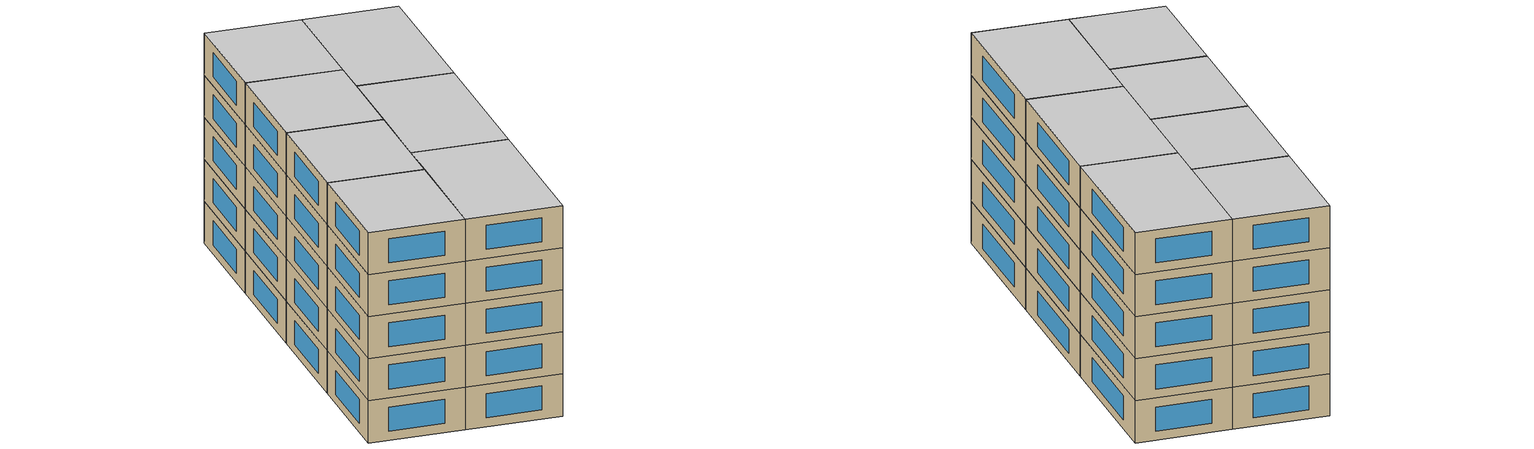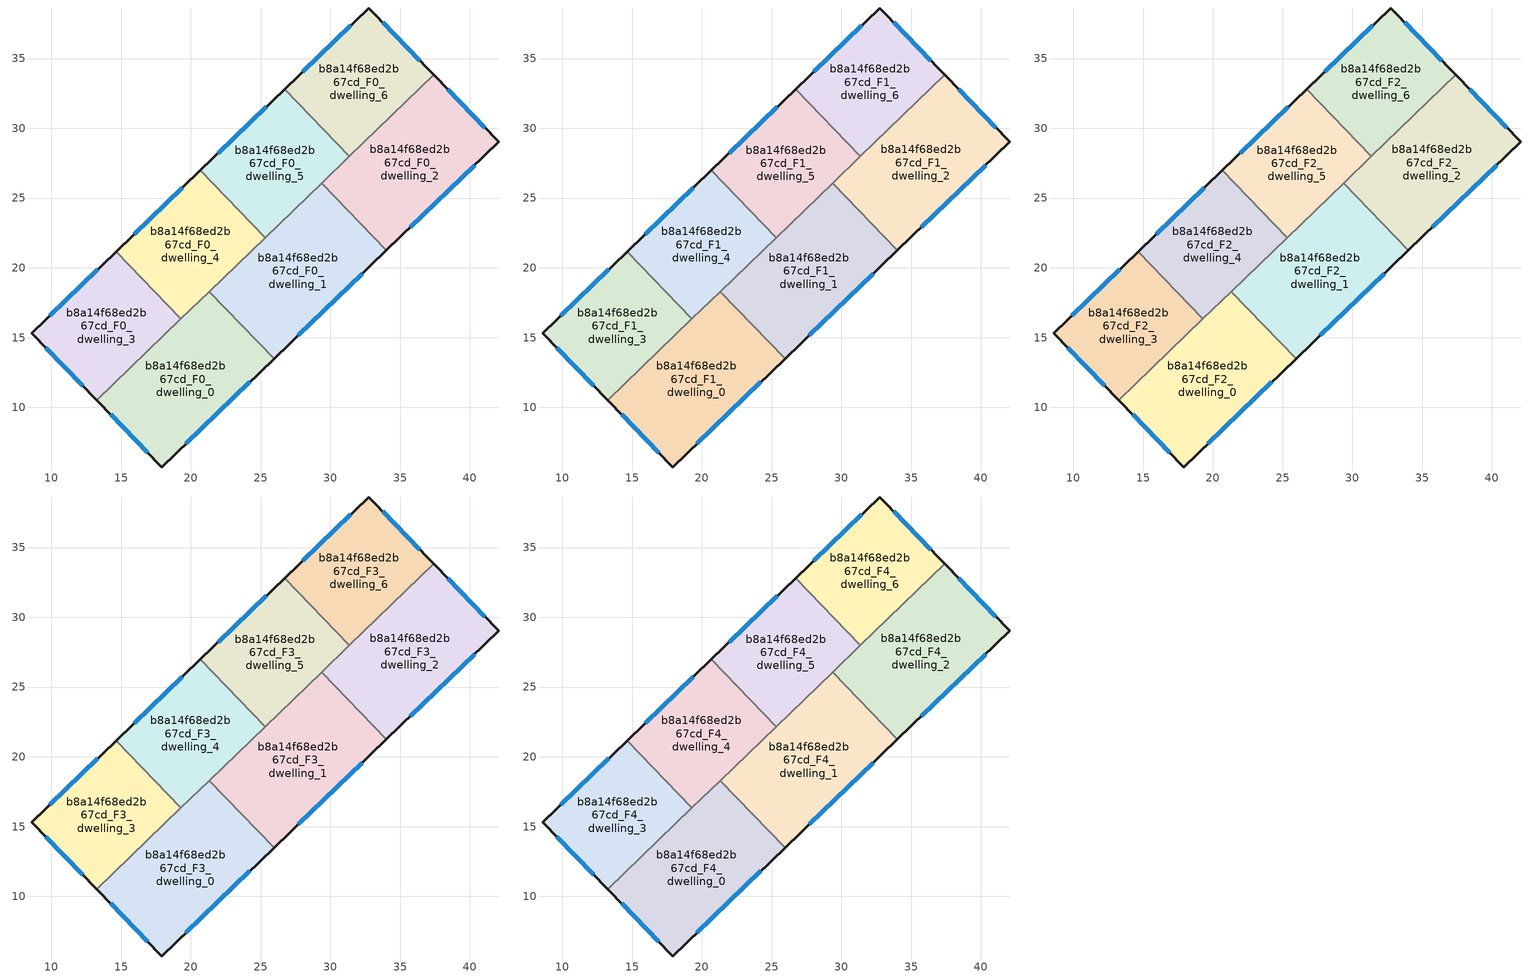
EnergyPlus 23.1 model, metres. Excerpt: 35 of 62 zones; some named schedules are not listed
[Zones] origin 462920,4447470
b8a14f68ed2b67cd_F0_dwelling_0
 floor ground (EU_floor_Construction): 21.31,18.3 25.96,13.49 17.91,5.73 13.25,10.52 z0
 wall outside (EU_wall_Construction): 13.25,10.52 17.91,5.73 25.96,13.49 z0:3
 wall to b8a14f68ed2b67cd_F0_dwelling_1 (EU_wall_Construction): 25.96,13.49 21.31,18.3 z0:3
 wall to b8a14f68ed2b67cd_F0_dwelling_3 (EU_wall_Construction): 19.28,16.34 13.25,10.52 z0:3
 wall to b8a14f68ed2b67cd_F0_dwelling_4 (EU_wall_Construction): 21.31,18.3 19.28,16.34 z0:3
 window (EU_Window_Construction): 19.64,7.39 24.23,11.83 / 14.25,9.5 16.91,6.76 z0.64:2.36
b8a14f68ed2b67cd_F0_dwelling_1
 floor ground (EU_floor_Construction): 29.36,26.07 34.01,21.26 25.96,13.49 21.31,18.3 z0
 wall outside (EU_wall_Construction): 25.96,13.49 34.01,21.26 z0:3
 wall to b8a14f68ed2b67cd_F0_dwelling_2 (EU_wall_Construction): 34.01,21.26 29.36,26.07 z0:3
 wall to b8a14f68ed2b67cd_F0_dwelling_5 (EU_wall_Construction): 29.36,26.07 25.32,22.17 z0:3
 wall to b8a14f68ed2b67cd_F0_dwelling_4 (EU_wall_Construction): 25.32,22.17 21.31,18.3 z0:3
 window (EU_Window_Construction): 27.68,15.15 32.29,19.59 z0.64:2.36
b8a14f68ed2b67cd_F0_dwelling_2
 floor ground (EU_floor_Construction): 37.4,33.83 42.07,29.03 34.01,21.26 29.36,26.07 z0
 wall outside (EU_wall_Construction): 34.01,21.26 42.07,29.03 37.4,33.83 z0:3
 wall to b8a14f68ed2b67cd_F0_dwelling_6 (EU_wall_Construction): 37.4,33.83 31.35,27.99 z0:3
 wall to b8a14f68ed2b67cd_F0_dwelling_5 (EU_wall_Construction): 31.35,27.99 29.36,26.07 z0:3
 window (EU_Window_Construction): 41.07,30.06 38.4,32.8 / 35.74,22.92 40.34,27.37 z0.64:2.36
b8a14f68ed2b67cd_F0_dwelling_3
 floor ground (EU_floor_Construction): 14.63,21.16 19.28,16.34 13.25,10.52 8.59,15.32 z0
 wall outside (EU_wall_Construction): 14.63,21.16 8.59,15.32 13.25,10.52 z0:3
 wall to b8a14f68ed2b67cd_F0_dwelling_4 (EU_wall_Construction): 19.28,16.34 14.63,21.16 z0:3
 window (EU_Window_Construction): 9.58,14.29 12.25,11.55 / 13.34,19.91 9.88,16.57 z0.64:2.36
b8a14f68ed2b67cd_F0_dwelling_4
 floor ground (EU_floor_Construction): 20.67,26.98 25.32,22.17 19.28,16.34 14.63,21.16 z0
 wall outside (EU_wall_Construction): 20.67,26.98 14.63,21.16 z0:3
 wall to b8a14f68ed2b67cd_F0_dwelling_5 (EU_wall_Construction): 25.32,22.17 20.67,26.98 z0:3
 window (EU_Window_Construction): 19.38,25.73 15.93,22.4 z0.64:2.36
b8a14f68ed2b67cd_F0_dwelling_5
 floor ground (EU_floor_Construction): 26.71,32.81 31.35,27.99 25.32,22.17 20.67,26.98 z0
 wall outside (EU_wall_Construction): 26.71,32.81 20.67,26.98 z0:3
 wall to b8a14f68ed2b67cd_F0_dwelling_6 (EU_wall_Construction): 31.35,27.99 26.71,32.81 z0:3
 window (EU_Window_Construction): 25.41,31.56 21.96,28.23 z0.64:2.36
b8a14f68ed2b67cd_F0_dwelling_6
 floor ground (EU_floor_Construction): 32.73,38.62 37.4,33.83 31.35,27.99 26.71,32.81 z0
 wall outside (EU_wall_Construction): 37.4,33.83 32.73,38.62 26.71,32.81 z0:3
 window (EU_Window_Construction): 36.4,34.85 33.73,37.59 / 31.44,37.38 28,34.05 z0.64:2.36
b8a14f68ed2b67cd_F1_dwelling_0
 floor to b8a14f68ed2b67cd_F0_dwelling_0 (EU_floor_Construction): 21.31,18.3 25.96,13.49 17.91,5.73 13.25,10.52 z3
 wall outside (EU_wall_Construction): 13.25,10.52 17.91,5.73 25.96,13.49 z3:6
 wall to b8a14f68ed2b67cd_F1_dwelling_1 (EU_wall_Construction): 25.96,13.49 21.31,18.3 z3:6
 wall to b8a14f68ed2b67cd_F1_dwelling_3 (EU_wall_Construction): 19.28,16.34 13.25,10.52 z3:6
 wall to b8a14f68ed2b67cd_F1_dwelling_4 (EU_wall_Construction): 21.31,18.3 19.28,16.34 z3:6
 window (EU_Window_Construction): 19.64,7.39 24.23,11.83 / 14.25,9.5 16.91,6.76 z3.64:5.36
b8a14f68ed2b67cd_F1_dwelling_1
 floor to b8a14f68ed2b67cd_F0_dwelling_1 (EU_floor_Construction): 29.36,26.07 34.01,21.26 25.96,13.49 21.31,18.3 z3
 wall outside (EU_wall_Construction): 25.96,13.49 34.01,21.26 z3:6
 wall to b8a14f68ed2b67cd_F1_dwelling_2 (EU_wall_Construction): 34.01,21.26 29.36,26.07 z3:6
 wall to b8a14f68ed2b67cd_F1_dwelling_5 (EU_wall_Construction): 29.36,26.07 25.32,22.17 z3:6
 wall to b8a14f68ed2b67cd_F1_dwelling_4 (EU_wall_Construction): 25.32,22.17 21.31,18.3 z3:6
 window (EU_Window_Construction): 27.68,15.15 32.29,19.59 z3.64:5.36
b8a14f68ed2b67cd_F1_dwelling_2
 floor to b8a14f68ed2b67cd_F0_dwelling_2 (EU_floor_Construction): 37.4,33.83 42.07,29.03 34.01,21.26 29.36,26.07 z3
 wall outside (EU_wall_Construction): 34.01,21.26 42.07,29.03 37.4,33.83 z3:6
 wall to b8a14f68ed2b67cd_F1_dwelling_6 (EU_wall_Construction): 37.4,33.83 31.35,27.99 z3:6
 wall to b8a14f68ed2b67cd_F1_dwelling_5 (EU_wall_Construction): 31.35,27.99 29.36,26.07 z3:6
 window (EU_Window_Construction): 41.07,30.06 38.4,32.8 / 35.74,22.92 40.34,27.37 z3.64:5.36
b8a14f68ed2b67cd_F1_dwelling_3
 floor to b8a14f68ed2b67cd_F0_dwelling_3 (EU_floor_Construction): 14.63,21.16 19.28,16.34 13.25,10.52 8.59,15.32 z3
 wall outside (EU_wall_Construction): 14.63,21.16 8.59,15.32 13.25,10.52 z3:6
 wall to b8a14f68ed2b67cd_F1_dwelling_4 (EU_wall_Construction): 19.28,16.34 14.63,21.16 z3:6
 window (EU_Window_Construction): 9.58,14.29 12.25,11.55 / 13.34,19.91 9.88,16.57 z3.64:5.36
b8a14f68ed2b67cd_F1_dwelling_4
 floor to b8a14f68ed2b67cd_F0_dwelling_4 (EU_floor_Construction): 20.67,26.98 25.32,22.17 19.28,16.34 14.63,21.16 z3
 wall outside (EU_wall_Construction): 20.67,26.98 14.63,21.16 z3:6
 wall to b8a14f68ed2b67cd_F1_dwelling_5 (EU_wall_Construction): 25.32,22.17 20.67,26.98 z3:6
 window (EU_Window_Construction): 19.38,25.73 15.93,22.4 z3.64:5.36
b8a14f68ed2b67cd_F1_dwelling_5
 floor to b8a14f68ed2b67cd_F0_dwelling_5 (EU_floor_Construction): 26.71,32.81 31.35,27.99 25.32,22.17 20.67,26.98 z3
 wall outside (EU_wall_Construction): 26.71,32.81 20.67,26.98 z3:6
 wall to b8a14f68ed2b67cd_F1_dwelling_6 (EU_wall_Construction): 31.35,27.99 26.71,32.81 z3:6
 window (EU_Window_Construction): 25.41,31.56 21.96,28.23 z3.64:5.36
b8a14f68ed2b67cd_F1_dwelling_6
 floor to b8a14f68ed2b67cd_F0_dwelling_6 (EU_floor_Construction): 32.73,38.62 37.4,33.83 31.35,27.99 26.71,32.81 z3
 wall outside (EU_wall_Construction): 37.4,33.83 32.73,38.62 26.71,32.81 z3:6
 window (EU_Window_Construction): 36.4,34.85 33.73,37.59 / 31.44,37.38 28,34.05 z3.64:5.36
b8a14f68ed2b67cd_F2_dwelling_0
 floor to b8a14f68ed2b67cd_F1_dwelling_0 (EU_floor_Construction): 21.31,18.3 25.96,13.49 17.91,5.73 13.25,10.52 z6
 wall outside (EU_wall_Construction): 13.25,10.52 17.91,5.73 25.96,13.49 z6:9
 wall to b8a14f68ed2b67cd_F2_dwelling_1 (EU_wall_Construction): 25.96,13.49 21.31,18.3 z6:9
 wall to b8a14f68ed2b67cd_F2_dwelling_3 (EU_wall_Construction): 19.28,16.34 13.25,10.52 z6:9
 wall to b8a14f68ed2b67cd_F2_dwelling_4 (EU_wall_Construction): 21.31,18.3 19.28,16.34 z6:9
 window (EU_Window_Construction): 19.64,7.39 24.23,11.83 / 14.25,9.5 16.91,6.76 z6.64:8.36
b8a14f68ed2b67cd_F2_dwelling_1
 floor to b8a14f68ed2b67cd_F1_dwelling_1 (EU_floor_Construction): 29.36,26.07 34.01,21.26 25.96,13.49 21.31,18.3 z6
 wall outside (EU_wall_Construction): 25.96,13.49 34.01,21.26 z6:9
 wall to b8a14f68ed2b67cd_F2_dwelling_2 (EU_wall_Construction): 34.01,21.26 29.36,26.07 z6:9
 wall to b8a14f68ed2b67cd_F2_dwelling_5 (EU_wall_Construction): 29.36,26.07 25.32,22.17 z6:9
 wall to b8a14f68ed2b67cd_F2_dwelling_4 (EU_wall_Construction): 25.32,22.17 21.31,18.3 z6:9
 window (EU_Window_Construction): 27.68,15.15 32.29,19.59 z6.64:8.36
b8a14f68ed2b67cd_F2_dwelling_2
 floor to b8a14f68ed2b67cd_F1_dwelling_2 (EU_floor_Construction): 37.4,33.83 42.07,29.03 34.01,21.26 29.36,26.07 z6
 wall outside (EU_wall_Construction): 34.01,21.26 42.07,29.03 37.4,33.83 z6:9
 wall to b8a14f68ed2b67cd_F2_dwelling_6 (EU_wall_Construction): 37.4,33.83 31.35,27.99 z6:9
 wall to b8a14f68ed2b67cd_F2_dwelling_5 (EU_wall_Construction): 31.35,27.99 29.36,26.07 z6:9
 window (EU_Window_Construction): 41.07,30.06 38.4,32.8 / 35.74,22.92 40.34,27.37 z6.64:8.36
b8a14f68ed2b67cd_F2_dwelling_3
 floor to b8a14f68ed2b67cd_F1_dwelling_3 (EU_floor_Construction): 14.63,21.16 19.28,16.34 13.25,10.52 8.59,15.32 z6
 wall outside (EU_wall_Construction): 14.63,21.16 8.59,15.32 13.25,10.52 z6:9
 wall to b8a14f68ed2b67cd_F2_dwelling_4 (EU_wall_Construction): 19.28,16.34 14.63,21.16 z6:9
 window (EU_Window_Construction): 9.58,14.29 12.25,11.55 / 13.34,19.91 9.88,16.57 z6.64:8.36
b8a14f68ed2b67cd_F2_dwelling_4
 floor to b8a14f68ed2b67cd_F1_dwelling_4 (EU_floor_Construction): 20.67,26.98 25.32,22.17 19.28,16.34 14.63,21.16 z6
 wall outside (EU_wall_Construction): 20.67,26.98 14.63,21.16 z6:9
 wall to b8a14f68ed2b67cd_F2_dwelling_5 (EU_wall_Construction): 25.32,22.17 20.67,26.98 z6:9
 window (EU_Window_Construction): 19.38,25.73 15.93,22.4 z6.64:8.36
b8a14f68ed2b67cd_F2_dwelling_5
 floor to b8a14f68ed2b67cd_F1_dwelling_5 (EU_floor_Construction): 26.71,32.81 31.35,27.99 25.32,22.17 20.67,26.98 z6
 wall outside (EU_wall_Construction): 26.71,32.81 20.67,26.98 z6:9
 wall to b8a14f68ed2b67cd_F2_dwelling_6 (EU_wall_Construction): 31.35,27.99 26.71,32.81 z6:9
 window (EU_Window_Construction): 25.41,31.56 21.96,28.23 z6.64:8.36
b8a14f68ed2b67cd_F2_dwelling_6
 floor to b8a14f68ed2b67cd_F1_dwelling_6 (EU_floor_Construction): 32.73,38.62 37.4,33.83 31.35,27.99 26.71,32.81 z6
 wall outside (EU_wall_Construction): 37.4,33.83 32.73,38.62 26.71,32.81 z6:9
 window (EU_Window_Construction): 36.4,34.85 33.73,37.59 / 31.44,37.38 28,34.05 z6.64:8.36
b8a14f68ed2b67cd_F3_dwelling_0
 floor to b8a14f68ed2b67cd_F2_dwelling_0 (EU_floor_Construction): 21.31,18.3 25.96,13.49 17.91,5.73 13.25,10.52 z9
 wall outside (EU_wall_Construction): 13.25,10.52 17.91,5.73 25.96,13.49 z9:12
 wall to b8a14f68ed2b67cd_F3_dwelling_1 (EU_wall_Construction): 25.96,13.49 21.31,18.3 z9:12
 wall to b8a14f68ed2b67cd_F3_dwelling_3 (EU_wall_Construction): 19.28,16.34 13.25,10.52 z9:12
 wall to b8a14f68ed2b67cd_F3_dwelling_4 (EU_wall_Construction): 21.31,18.3 19.28,16.34 z9:12
 window (EU_Window_Construction): 19.64,7.39 24.23,11.83 / 14.25,9.5 16.91,6.76 z9.64:11.36
b8a14f68ed2b67cd_F3_dwelling_1
 floor to b8a14f68ed2b67cd_F2_dwelling_1 (EU_floor_Construction): 29.36,26.07 34.01,21.26 25.96,13.49 21.31,18.3 z9
 wall outside (EU_wall_Construction): 25.96,13.49 34.01,21.26 z9:12
 wall to b8a14f68ed2b67cd_F3_dwelling_2 (EU_wall_Construction): 34.01,21.26 29.36,26.07 z9:12
 wall to b8a14f68ed2b67cd_F3_dwelling_5 (EU_wall_Construction): 29.36,26.07 25.32,22.17 z9:12
 wall to b8a14f68ed2b67cd_F3_dwelling_4 (EU_wall_Construction): 25.32,22.17 21.31,18.3 z9:12
 window (EU_Window_Construction): 27.68,15.15 32.29,19.59 z9.64:11.36
b8a14f68ed2b67cd_F3_dwelling_2
 floor to b8a14f68ed2b67cd_F2_dwelling_2 (EU_floor_Construction): 37.4,33.83 42.07,29.03 34.01,21.26 29.36,26.07 z9
 wall outside (EU_wall_Construction): 34.01,21.26 42.07,29.03 37.4,33.83 z9:12
 wall to b8a14f68ed2b67cd_F3_dwelling_6 (EU_wall_Construction): 37.4,33.83 31.35,27.99 z9:12
 wall to b8a14f68ed2b67cd_F3_dwelling_5 (EU_wall_Construction): 31.35,27.99 29.36,26.07 z9:12
 window (EU_Window_Construction): 41.07,30.06 38.4,32.8 / 35.74,22.92 40.34,27.37 z9.64:11.36
b8a14f68ed2b67cd_F3_dwelling_3
 floor to b8a14f68ed2b67cd_F2_dwelling_3 (EU_floor_Construction): 14.63,21.16 19.28,16.34 13.25,10.52 8.59,15.32 z9
 wall outside (EU_wall_Construction): 14.63,21.16 8.59,15.32 13.25,10.52 z9:12
 wall to b8a14f68ed2b67cd_F3_dwelling_4 (EU_wall_Construction): 19.28,16.34 14.63,21.16 z9:12
 window (EU_Window_Construction): 9.58,14.29 12.25,11.55 / 13.34,19.91 9.88,16.57 z9.64:11.36
b8a14f68ed2b67cd_F3_dwelling_4
 floor to b8a14f68ed2b67cd_F2_dwelling_4 (EU_floor_Construction): 20.67,26.98 25.32,22.17 19.28,16.34 14.63,21.16 z9
 wall outside (EU_wall_Construction): 20.67,26.98 14.63,21.16 z9:12
 wall to b8a14f68ed2b67cd_F3_dwelling_5 (EU_wall_Construction): 25.32,22.17 20.67,26.98 z9:12
 window (EU_Window_Construction): 19.38,25.73 15.93,22.4 z9.64:11.36
b8a14f68ed2b67cd_F3_dwelling_5
 floor to b8a14f68ed2b67cd_F2_dwelling_5 (EU_floor_Construction): 26.71,32.81 31.35,27.99 25.32,22.17 20.67,26.98 z9
 wall outside (EU_wall_Construction): 26.71,32.81 20.67,26.98 z9:12
 wall to b8a14f68ed2b67cd_F3_dwelling_6 (EU_wall_Construction): 31.35,27.99 26.71,32.81 z9:12
 window (EU_Window_Construction): 25.41,31.56 21.96,28.23 z9.64:11.36
b8a14f68ed2b67cd_F3_dwelling_6
 floor to b8a14f68ed2b67cd_F2_dwelling_6 (EU_floor_Construction): 32.73,38.62 37.4,33.83 31.35,27.99 26.71,32.81 z9
 wall outside (EU_wall_Construction): 37.4,33.83 32.73,38.62 26.71,32.81 z9:12
 window (EU_Window_Construction): 36.4,34.85 33.73,37.59 / 31.44,37.38 28,34.05 z9.64:11.36
b8a14f68ed2b67cd_F4_dwelling_0
 floor to b8a14f68ed2b67cd_F3_dwelling_0 (EU_floor_Construction): 21.31,18.3 25.96,13.49 17.91,5.73 13.25,10.52 z12
 wall outside (EU_wall_Construction): 13.25,10.52 17.91,5.73 25.96,13.49 z12:15
 wall to b8a14f68ed2b67cd_F4_dwelling_1 (EU_wall_Construction): 25.96,13.49 21.31,18.3 z12:15
 wall to b8a14f68ed2b67cd_F4_dwelling_3 (EU_wall_Construction): 19.28,16.34 13.25,10.52 z12:15
 wall to b8a14f68ed2b67cd_F4_dwelling_4 (EU_wall_Construction): 21.31,18.3 19.28,16.34 z12:15
 window (EU_Window_Construction): 19.64,7.39 24.23,11.83 / 14.25,9.5 16.91,6.76 z12.64:14.36
 ceiling to b8a14f68ed2b67cd_F5_dwelling_0 (EU_floor_Construction): 25.96,13.49 21.31,18.3 13.25,10.52 17.91,5.73 z15
b8a14f68ed2b67cd_F4_dwelling_1
 floor to b8a14f68ed2b67cd_F3_dwelling_1 (EU_floor_Construction): 29.36,26.07 34.01,21.26 25.96,13.49 21.31,18.3 z12
 wall outside (EU_wall_Construction): 25.96,13.49 34.01,21.26 z12:15
 wall to b8a14f68ed2b67cd_F4_dwelling_2 (EU_wall_Construction): 34.01,21.26 29.36,26.07 z12:15
 wall to b8a14f68ed2b67cd_F4_dwelling_5 (EU_wall_Construction): 29.36,26.07 25.32,22.17 z12:15
 wall to b8a14f68ed2b67cd_F4_dwelling_4 (EU_wall_Construction): 25.32,22.17 21.31,18.3 z12:15
 window (EU_Window_Construction): 27.68,15.15 32.29,19.59 z12.64:14.36
 ceiling to b8a14f68ed2b67cd_F5_dwelling_1 (EU_floor_Construction): 34.01,21.26 29.36,26.07 21.31,18.3 25.96,13.49 z15
b8a14f68ed2b67cd_F4_dwelling_2
 floor to b8a14f68ed2b67cd_F3_dwelling_2 (EU_floor_Construction): 37.4,33.83 42.07,29.03 34.01,21.26 29.36,26.07 z12
 wall outside (EU_wall_Construction): 34.01,21.26 42.07,29.03 37.4,33.83 z12:15
 wall to b8a14f68ed2b67cd_F4_dwelling_6 (EU_wall_Construction): 37.4,33.83 31.35,27.99 z12:15
 wall to b8a14f68ed2b67cd_F4_dwelling_5 (EU_wall_Construction): 31.35,27.99 29.36,26.07 z12:15
 window (EU_Window_Construction): 41.07,30.06 38.4,32.8 / 35.74,22.92 40.34,27.37 z12.64:14.36
 ceiling to b8a14f68ed2b67cd_F5_dwelling_2 (EU_floor_Construction): 42.07,29.03 37.4,33.83 29.36,26.07 34.01,21.26 z15
b8a14f68ed2b67cd_F4_dwelling_3
 floor to b8a14f68ed2b67cd_F3_dwelling_3 (EU_floor_Construction): 14.63,21.16 19.28,16.34 13.25,10.52 8.59,15.32 z12
 wall outside (EU_wall_Construction): 14.63,21.16 8.59,15.32 13.25,10.52 z12:15
 wall to b8a14f68ed2b67cd_F4_dwelling_4 (EU_wall_Construction): 19.28,16.34 14.63,21.16 z12:15
 window (EU_Window_Construction): 9.58,14.29 12.25,11.55 / 13.34,19.91 9.88,16.57 z12.64:14.36
 ceiling to b8a14f68ed2b67cd_F5_dwelling_3 (EU_floor_Construction): 19.28,16.34 14.63,21.16 8.59,15.32 13.25,10.52 z15
b8a14f68ed2b67cd_F4_dwelling_4
 floor to b8a14f68ed2b67cd_F3_dwelling_4 (EU_floor_Construction): 20.67,26.98 25.32,22.17 19.28,16.34 14.63,21.16 z12
 wall outside (EU_wall_Construction): 20.67,26.98 14.63,21.16 z12:15
 wall to b8a14f68ed2b67cd_F4_dwelling_5 (EU_wall_Construction): 25.32,22.17 20.67,26.98 z12:15
 window (EU_Window_Construction): 19.38,25.73 15.93,22.4 z12.64:14.36
 ceiling to b8a14f68ed2b67cd_F5_dwelling_4 (EU_floor_Construction): 25.32,22.17 20.67,26.98 14.63,21.16 19.28,16.34 z15
b8a14f68ed2b67cd_F4_dwelling_5
 floor to b8a14f68ed2b67cd_F3_dwelling_5 (EU_floor_Construction): 26.71,32.81 31.35,27.99 25.32,22.17 20.67,26.98 z12
 wall outside (EU_wall_Construction): 26.71,32.81 20.67,26.98 z12:15
 wall to b8a14f68ed2b67cd_F4_dwelling_6 (EU_wall_Construction): 31.35,27.99 26.71,32.81 z12:15
 window (EU_Window_Construction): 25.41,31.56 21.96,28.23 z12.64:14.36
 ceiling to b8a14f68ed2b67cd_F5_dwelling_5 (EU_floor_Construction): 31.35,27.99 26.71,32.81 20.67,26.98 25.32,22.17 z15
b8a14f68ed2b67cd_F4_dwelling_6
 floor to b8a14f68ed2b67cd_F3_dwelling_6 (EU_floor_Construction): 32.73,38.62 37.4,33.83 31.35,27.99 26.71,32.81 z12
 wall outside (EU_wall_Construction): 37.4,33.83 32.73,38.62 26.71,32.81 z12:15
 window (EU_Window_Construction): 36.4,34.85 33.73,37.59 / 31.44,37.38 28,34.05 z12.64:14.36
 ceiling to b8a14f68ed2b67cd_F5_dwelling_6 (EU_floor_Construction): 37.4,33.83 32.73,38.62 26.71,32.81 31.35,27.99 z15
[Building]
EU S2 Campaign: North Axis=0; Terrain=City; Solar Distribution=FullExterior
[Site:Location]
Yerevan-Zvartnots.Intl.AP: Latitude=40.15; Longitude=44.383; Time Zone=4; Elevation=854
[SizingPeriod:WeatherFileDays]
AnnualSizingPeriod: Begin Month=1; Begin Day of Month=1; End Month=12; End Day of Month=31; Day of Week for Start Day=Monday; Use Weather File Daylight Saving Period=No; Use Weather File Rain and Snow Indicators=No
[MATERIAL]
EU_InternalMass_Material: Roughness=MediumRough; Thickness=0.1; Conductivity=1; Density=1800; Specific Heat=900; Thermal Absorptance=0.9; Solar Absorptance=0.7; Visible Absorptance=0.7
[MATERIAL:NOMASS] Roughness=MediumRough; Thermal Absorptance=0.9; Solar Absorptance=0.7; Visible Absorptance=0.7
Name | Thermal Resistance
EU_wall_NoMass | 1.05043
EU_floor_NoMass | 0.478065
[WINDOWMATERIAL:SIMPLEGLAZINGSYSTEM]
EU_Window_SimpleGlazing: UFactor=2.5566; Solar Heat Gain Coefficient=0.75; Visible Transmittance=0.75
[CONSTRUCTION]
EU_wall_Construction: EU_wall_NoMass
EU_floor_Construction: EU_floor_NoMass
EU_Window_Construction: EU_Window_SimpleGlazing
EU_InternalMass_Construction: EU_InternalMass_Material
[ZONE] Type=1; Multiplier=1; Ceiling Height=autocalculate; Floor Area=autocalculate; Part of Total Floor Area=Yes
Name | Volume
b8a14f68ed2b67cd_F0_dwelling_0; b8a14f68ed2b67cd_F1_dwelling_0; b8a14f68ed2b67cd_F2_dwelling_0; b8a14f68ed2b67cd_F3_dwelling_0; b8a14f68ed2b67cd_F4_dwelling_0 | 224.536
b8a14f68ed2b67cd_F0_dwelling_1; b8a14f68ed2b67cd_F1_dwelling_1; b8a14f68ed2b67cd_F2_dwelling_1; b8a14f68ed2b67cd_F3_dwelling_1; b8a14f68ed2b67cd_F4_dwelling_1 | 224.544
b8a14f68ed2b67cd_F0_dwelling_2; b8a14f68ed2b67cd_F1_dwelling_2; b8a14f68ed2b67cd_F2_dwelling_2; b8a14f68ed2b67cd_F3_dwelling_2; b8a14f68ed2b67cd_F4_dwelling_2 | 224.554
b8a14f68ed2b67cd_F0_dwelling_3; b8a14f68ed2b67cd_F1_dwelling_3; b8a14f68ed2b67cd_F2_dwelling_3; b8a14f68ed2b67cd_F3_dwelling_3; b8a14f68ed2b67cd_F4_dwelling_3 | 168.417
b8a14f68ed2b67cd_F0_dwelling_4; b8a14f68ed2b67cd_F1_dwelling_4; b8a14f68ed2b67cd_F2_dwelling_4; b8a14f68ed2b67cd_F3_dwelling_4; b8a14f68ed2b67cd_F4_dwelling_4 | 168.423
b8a14f68ed2b67cd_F0_dwelling_5; b8a14f68ed2b67cd_F1_dwelling_5; b8a14f68ed2b67cd_F2_dwelling_5; b8a14f68ed2b67cd_F3_dwelling_5; b8a14f68ed2b67cd_F4_dwelling_5 | 168.41
b8a14f68ed2b67cd_F0_dwelling_6; b8a14f68ed2b67cd_F1_dwelling_6; b8a14f68ed2b67cd_F2_dwelling_6; b8a14f68ed2b67cd_F3_dwelling_6; b8a14f68ed2b67cd_F4_dwelling_6 | 168.416
[INTERNALMASS] Construction=EU_InternalMass_Construction
Name | Zone or ZoneList | Surface Area
b8a14f68ed2b67cd_F0_dwelling_0_EU_InternalMass | b8a14f68ed2b67cd_F0_dwelling_0 | 74.8452
b8a14f68ed2b67cd_F0_dwelling_1_EU_InternalMass | b8a14f68ed2b67cd_F0_dwelling_1 | 74.8479
b8a14f68ed2b67cd_F0_dwelling_2_EU_InternalMass | b8a14f68ed2b67cd_F0_dwelling_2 | 74.8512
b8a14f68ed2b67cd_F0_dwelling_3_EU_InternalMass | b8a14f68ed2b67cd_F0_dwelling_3 | 56.1392
b8a14f68ed2b67cd_F0_dwelling_4_EU_InternalMass | b8a14f68ed2b67cd_F0_dwelling_4 | 56.1411
b8a14f68ed2b67cd_F0_dwelling_5_EU_InternalMass | b8a14f68ed2b67cd_F0_dwelling_5 | 56.1364
b8a14f68ed2b67cd_F0_dwelling_6_EU_InternalMass | b8a14f68ed2b67cd_F0_dwelling_6 | 56.139
b8a14f68ed2b67cd_F1_dwelling_0_EU_InternalMass | b8a14f68ed2b67cd_F1_dwelling_0 | 74.8452
b8a14f68ed2b67cd_F1_dwelling_1_EU_InternalMass | b8a14f68ed2b67cd_F1_dwelling_1 | 74.8479
b8a14f68ed2b67cd_F1_dwelling_2_EU_InternalMass | b8a14f68ed2b67cd_F1_dwelling_2 | 74.8512
b8a14f68ed2b67cd_F1_dwelling_3_EU_InternalMass | b8a14f68ed2b67cd_F1_dwelling_3 | 56.1392
b8a14f68ed2b67cd_F1_dwelling_4_EU_InternalMass | b8a14f68ed2b67cd_F1_dwelling_4 | 56.1411
b8a14f68ed2b67cd_F1_dwelling_5_EU_InternalMass | b8a14f68ed2b67cd_F1_dwelling_5 | 56.1364
b8a14f68ed2b67cd_F1_dwelling_6_EU_InternalMass | b8a14f68ed2b67cd_F1_dwelling_6 | 56.139
b8a14f68ed2b67cd_F2_dwelling_0_EU_InternalMass | b8a14f68ed2b67cd_F2_dwelling_0 | 74.8452
b8a14f68ed2b67cd_F2_dwelling_1_EU_InternalMass | b8a14f68ed2b67cd_F2_dwelling_1 | 74.8479
b8a14f68ed2b67cd_F2_dwelling_2_EU_InternalMass | b8a14f68ed2b67cd_F2_dwelling_2 | 74.8512
b8a14f68ed2b67cd_F2_dwelling_3_EU_InternalMass | b8a14f68ed2b67cd_F2_dwelling_3 | 56.1392
b8a14f68ed2b67cd_F2_dwelling_4_EU_InternalMass | b8a14f68ed2b67cd_F2_dwelling_4 | 56.1411
b8a14f68ed2b67cd_F2_dwelling_5_EU_InternalMass | b8a14f68ed2b67cd_F2_dwelling_5 | 56.1364
b8a14f68ed2b67cd_F2_dwelling_6_EU_InternalMass | b8a14f68ed2b67cd_F2_dwelling_6 | 56.139
b8a14f68ed2b67cd_F3_dwelling_0_EU_InternalMass | b8a14f68ed2b67cd_F3_dwelling_0 | 74.8452
b8a14f68ed2b67cd_F3_dwelling_1_EU_InternalMass | b8a14f68ed2b67cd_F3_dwelling_1 | 74.8479
b8a14f68ed2b67cd_F3_dwelling_2_EU_InternalMass | b8a14f68ed2b67cd_F3_dwelling_2 | 74.8512
b8a14f68ed2b67cd_F3_dwelling_3_EU_InternalMass | b8a14f68ed2b67cd_F3_dwelling_3 | 56.1392
b8a14f68ed2b67cd_F3_dwelling_4_EU_InternalMass | b8a14f68ed2b67cd_F3_dwelling_4 | 56.1411
b8a14f68ed2b67cd_F3_dwelling_5_EU_InternalMass | b8a14f68ed2b67cd_F3_dwelling_5 | 56.1364
b8a14f68ed2b67cd_F3_dwelling_6_EU_InternalMass | b8a14f68ed2b67cd_F3_dwelling_6 | 56.139
b8a14f68ed2b67cd_F4_dwelling_0_EU_InternalMass | b8a14f68ed2b67cd_F4_dwelling_0 | 74.8452
b8a14f68ed2b67cd_F4_dwelling_1_EU_InternalMass | b8a14f68ed2b67cd_F4_dwelling_1 | 74.8479
b8a14f68ed2b67cd_F4_dwelling_2_EU_InternalMass | b8a14f68ed2b67cd_F4_dwelling_2 | 74.8512
b8a14f68ed2b67cd_F4_dwelling_3_EU_InternalMass | b8a14f68ed2b67cd_F4_dwelling_3 | 56.1392
b8a14f68ed2b67cd_F4_dwelling_4_EU_InternalMass | b8a14f68ed2b67cd_F4_dwelling_4 | 56.1411
b8a14f68ed2b67cd_F4_dwelling_5_EU_InternalMass | b8a14f68ed2b67cd_F4_dwelling_5 | 56.1364
b8a14f68ed2b67cd_F4_dwelling_6_EU_InternalMass | b8a14f68ed2b67cd_F4_dwelling_6 | 56.139
[OTHEREQUIPMENT] Fuel Type=Electricity; Design Level Calculation Method=Watts/Area; Power per Zone Floor Area=1; Fraction Latent=0; Fraction Radiant=0; Fraction Lost=0; Carbon Dioxide Generation Rate=0; EndUse Subcategory=EU_Step8_InternalGains
Name | Zone or ZoneList or Space or SpaceList | Schedule
EU_Step8_InternalGain_b8a14f68ed2b67cd_F0_dwelling_0_f000 | b8a14f68ed2b67cd_F0_dwelling_0 | EU_Step8_GainSchedule_b8a14f68ed2b67cd_F0_dwelling_0_f000
EU_Step8_InternalGain_b8a14f68ed2b67cd_F0_dwelling_1_f000 | b8a14f68ed2b67cd_F0_dwelling_1 | EU_Step8_GainSchedule_b8a14f68ed2b67cd_F0_dwelling_1_f000
EU_Step8_InternalGain_b8a14f68ed2b67cd_F0_dwelling_2_f000 | b8a14f68ed2b67cd_F0_dwelling_2 | EU_Step8_GainSchedule_b8a14f68ed2b67cd_F0_dwelling_2_f000
EU_Step8_InternalGain_b8a14f68ed2b67cd_F0_dwelling_3_f000 | b8a14f68ed2b67cd_F0_dwelling_3 | EU_Step8_GainSchedule_b8a14f68ed2b67cd_F0_dwelling_3_f000
EU_Step8_InternalGain_b8a14f68ed2b67cd_F0_dwelling_4_f000 | b8a14f68ed2b67cd_F0_dwelling_4 | EU_Step8_GainSchedule_b8a14f68ed2b67cd_F0_dwelling_4_f000
EU_Step8_InternalGain_b8a14f68ed2b67cd_F0_dwelling_5_f000 | b8a14f68ed2b67cd_F0_dwelling_5 | EU_Step8_GainSchedule_b8a14f68ed2b67cd_F0_dwelling_5_f000
EU_Step8_InternalGain_b8a14f68ed2b67cd_F0_dwelling_6_f000 | b8a14f68ed2b67cd_F0_dwelling_6 | EU_Step8_GainSchedule_b8a14f68ed2b67cd_F0_dwelling_6_f000
EU_Step8_InternalGain_b8a14f68ed2b67cd_F1_dwelling_0_f000 | b8a14f68ed2b67cd_F1_dwelling_0 | EU_Step8_GainSchedule_b8a14f68ed2b67cd_F1_dwelling_0_f000
EU_Step8_InternalGain_b8a14f68ed2b67cd_F1_dwelling_1_f000 | b8a14f68ed2b67cd_F1_dwelling_1 | EU_Step8_GainSchedule_b8a14f68ed2b67cd_F1_dwelling_1_f000
EU_Step8_InternalGain_b8a14f68ed2b67cd_F1_dwelling_2_f000 | b8a14f68ed2b67cd_F1_dwelling_2 | EU_Step8_GainSchedule_b8a14f68ed2b67cd_F1_dwelling_2_f000
EU_Step8_InternalGain_b8a14f68ed2b67cd_F1_dwelling_3_f000 | b8a14f68ed2b67cd_F1_dwelling_3 | EU_Step8_GainSchedule_b8a14f68ed2b67cd_F1_dwelling_3_f000
EU_Step8_InternalGain_b8a14f68ed2b67cd_F1_dwelling_4_f000 | b8a14f68ed2b67cd_F1_dwelling_4 | EU_Step8_GainSchedule_b8a14f68ed2b67cd_F1_dwelling_4_f000
EU_Step8_InternalGain_b8a14f68ed2b67cd_F1_dwelling_5_f000 | b8a14f68ed2b67cd_F1_dwelling_5 | EU_Step8_GainSchedule_b8a14f68ed2b67cd_F1_dwelling_5_f000
EU_Step8_InternalGain_b8a14f68ed2b67cd_F1_dwelling_6_f000 | b8a14f68ed2b67cd_F1_dwelling_6 | EU_Step8_GainSchedule_b8a14f68ed2b67cd_F1_dwelling_6_f000
EU_Step8_InternalGain_b8a14f68ed2b67cd_F2_dwelling_0_f000 | b8a14f68ed2b67cd_F2_dwelling_0 | EU_Step8_GainSchedule_b8a14f68ed2b67cd_F2_dwelling_0_f000
EU_Step8_InternalGain_b8a14f68ed2b67cd_F2_dwelling_1_f000 | b8a14f68ed2b67cd_F2_dwelling_1 | EU_Step8_GainSchedule_b8a14f68ed2b67cd_F2_dwelling_1_f000
EU_Step8_InternalGain_b8a14f68ed2b67cd_F2_dwelling_2_f000 | b8a14f68ed2b67cd_F2_dwelling_2 | EU_Step8_GainSchedule_b8a14f68ed2b67cd_F2_dwelling_2_f000
EU_Step8_InternalGain_b8a14f68ed2b67cd_F2_dwelling_3_f000 | b8a14f68ed2b67cd_F2_dwelling_3 | EU_Step8_GainSchedule_b8a14f68ed2b67cd_F2_dwelling_3_f000
EU_Step8_InternalGain_b8a14f68ed2b67cd_F2_dwelling_4_f000 | b8a14f68ed2b67cd_F2_dwelling_4 | EU_Step8_GainSchedule_b8a14f68ed2b67cd_F2_dwelling_4_f000
EU_Step8_InternalGain_b8a14f68ed2b67cd_F2_dwelling_5_f000 | b8a14f68ed2b67cd_F2_dwelling_5 | EU_Step8_GainSchedule_b8a14f68ed2b67cd_F2_dwelling_5_f000
EU_Step8_InternalGain_b8a14f68ed2b67cd_F2_dwelling_6_f000 | b8a14f68ed2b67cd_F2_dwelling_6 | EU_Step8_GainSchedule_b8a14f68ed2b67cd_F2_dwelling_6_f000
EU_Step8_InternalGain_b8a14f68ed2b67cd_F3_dwelling_0_f000 | b8a14f68ed2b67cd_F3_dwelling_0 | EU_Step8_GainSchedule_b8a14f68ed2b67cd_F3_dwelling_0_f000
EU_Step8_InternalGain_b8a14f68ed2b67cd_F3_dwelling_1_f000 | b8a14f68ed2b67cd_F3_dwelling_1 | EU_Step8_GainSchedule_b8a14f68ed2b67cd_F3_dwelling_1_f000
EU_Step8_InternalGain_b8a14f68ed2b67cd_F3_dwelling_2_f000 | b8a14f68ed2b67cd_F3_dwelling_2 | EU_Step8_GainSchedule_b8a14f68ed2b67cd_F3_dwelling_2_f000
EU_Step8_InternalGain_b8a14f68ed2b67cd_F3_dwelling_3_f000 | b8a14f68ed2b67cd_F3_dwelling_3 | EU_Step8_GainSchedule_b8a14f68ed2b67cd_F3_dwelling_3_f000
EU_Step8_InternalGain_b8a14f68ed2b67cd_F3_dwelling_4_f000 | b8a14f68ed2b67cd_F3_dwelling_4 | EU_Step8_GainSchedule_b8a14f68ed2b67cd_F3_dwelling_4_f000
EU_Step8_InternalGain_b8a14f68ed2b67cd_F3_dwelling_5_f000 | b8a14f68ed2b67cd_F3_dwelling_5 | EU_Step8_GainSchedule_b8a14f68ed2b67cd_F3_dwelling_5_f000
EU_Step8_InternalGain_b8a14f68ed2b67cd_F3_dwelling_6_f000 | b8a14f68ed2b67cd_F3_dwelling_6 | EU_Step8_GainSchedule_b8a14f68ed2b67cd_F3_dwelling_6_f000
EU_Step8_InternalGain_b8a14f68ed2b67cd_F4_dwelling_0_f000 | b8a14f68ed2b67cd_F4_dwelling_0 | EU_Step8_GainSchedule_b8a14f68ed2b67cd_F4_dwelling_0_f000
EU_Step8_InternalGain_b8a14f68ed2b67cd_F4_dwelling_1_f000 | b8a14f68ed2b67cd_F4_dwelling_1 | EU_Step8_GainSchedule_b8a14f68ed2b67cd_F4_dwelling_1_f000
EU_Step8_InternalGain_b8a14f68ed2b67cd_F4_dwelling_2_f000 | b8a14f68ed2b67cd_F4_dwelling_2 | EU_Step8_GainSchedule_b8a14f68ed2b67cd_F4_dwelling_2_f000
EU_Step8_InternalGain_b8a14f68ed2b67cd_F4_dwelling_3_f000 | b8a14f68ed2b67cd_F4_dwelling_3 | EU_Step8_GainSchedule_b8a14f68ed2b67cd_F4_dwelling_3_f000
EU_Step8_InternalGain_b8a14f68ed2b67cd_F4_dwelling_4_f000 | b8a14f68ed2b67cd_F4_dwelling_4 | EU_Step8_GainSchedule_b8a14f68ed2b67cd_F4_dwelling_4_f000
EU_Step8_InternalGain_b8a14f68ed2b67cd_F4_dwelling_5_f000 | b8a14f68ed2b67cd_F4_dwelling_5 | EU_Step8_GainSchedule_b8a14f68ed2b67cd_F4_dwelling_5_f000
EU_Step8_InternalGain_b8a14f68ed2b67cd_F4_dwelling_6_f000 | b8a14f68ed2b67cd_F4_dwelling_6 | EU_Step8_GainSchedule_b8a14f68ed2b67cd_F4_dwelling_6_f000
[ZONEVENTILATION:DESIGNFLOWRATE] Schedule=EU_AlwaysOn; Design Flow Rate Calculation Method=AirChanges/Hour; Air Changes per Hour=0.557805; Ventilation Type=Natural; Fan Pressure Rise=0; Fan Total Efficiency=1; Constant Term Coefficient=1; Temperature Term Coefficient=0; Velocity Term Coefficient=0; Velocity Squared Term Coefficient=0; Minimum Indoor Temperature=-100; Maximum Indoor Temperature=100; Delta Temperature=-100; Minimum Outdoor Temperature=-100; Maximum Outdoor Temperature=100; Maximum Wind Speed=40
Name | Zone or ZoneList or Space or SpaceList
EU_ConstantAir_b8a14f68ed2b67cd_F0_dwelling_0 | b8a14f68ed2b67cd_F0_dwelling_0
EU_ConstantAir_b8a14f68ed2b67cd_F0_dwelling_1 | b8a14f68ed2b67cd_F0_dwelling_1
EU_ConstantAir_b8a14f68ed2b67cd_F0_dwelling_2 | b8a14f68ed2b67cd_F0_dwelling_2
EU_ConstantAir_b8a14f68ed2b67cd_F0_dwelling_3 | b8a14f68ed2b67cd_F0_dwelling_3
EU_ConstantAir_b8a14f68ed2b67cd_F0_dwelling_4 | b8a14f68ed2b67cd_F0_dwelling_4
EU_ConstantAir_b8a14f68ed2b67cd_F0_dwelling_5 | b8a14f68ed2b67cd_F0_dwelling_5
EU_ConstantAir_b8a14f68ed2b67cd_F0_dwelling_6 | b8a14f68ed2b67cd_F0_dwelling_6
EU_ConstantAir_b8a14f68ed2b67cd_F1_dwelling_0 | b8a14f68ed2b67cd_F1_dwelling_0
EU_ConstantAir_b8a14f68ed2b67cd_F1_dwelling_1 | b8a14f68ed2b67cd_F1_dwelling_1
EU_ConstantAir_b8a14f68ed2b67cd_F1_dwelling_2 | b8a14f68ed2b67cd_F1_dwelling_2
EU_ConstantAir_b8a14f68ed2b67cd_F1_dwelling_3 | b8a14f68ed2b67cd_F1_dwelling_3
EU_ConstantAir_b8a14f68ed2b67cd_F1_dwelling_4 | b8a14f68ed2b67cd_F1_dwelling_4
EU_ConstantAir_b8a14f68ed2b67cd_F1_dwelling_5 | b8a14f68ed2b67cd_F1_dwelling_5
EU_ConstantAir_b8a14f68ed2b67cd_F1_dwelling_6 | b8a14f68ed2b67cd_F1_dwelling_6
EU_ConstantAir_b8a14f68ed2b67cd_F2_dwelling_0 | b8a14f68ed2b67cd_F2_dwelling_0
EU_ConstantAir_b8a14f68ed2b67cd_F2_dwelling_1 | b8a14f68ed2b67cd_F2_dwelling_1
EU_ConstantAir_b8a14f68ed2b67cd_F2_dwelling_2 | b8a14f68ed2b67cd_F2_dwelling_2
EU_ConstantAir_b8a14f68ed2b67cd_F2_dwelling_3 | b8a14f68ed2b67cd_F2_dwelling_3
EU_ConstantAir_b8a14f68ed2b67cd_F2_dwelling_4 | b8a14f68ed2b67cd_F2_dwelling_4
EU_ConstantAir_b8a14f68ed2b67cd_F2_dwelling_5 | b8a14f68ed2b67cd_F2_dwelling_5
EU_ConstantAir_b8a14f68ed2b67cd_F2_dwelling_6 | b8a14f68ed2b67cd_F2_dwelling_6
EU_ConstantAir_b8a14f68ed2b67cd_F3_dwelling_0 | b8a14f68ed2b67cd_F3_dwelling_0
EU_ConstantAir_b8a14f68ed2b67cd_F3_dwelling_1 | b8a14f68ed2b67cd_F3_dwelling_1
EU_ConstantAir_b8a14f68ed2b67cd_F3_dwelling_2 | b8a14f68ed2b67cd_F3_dwelling_2
EU_ConstantAir_b8a14f68ed2b67cd_F3_dwelling_3 | b8a14f68ed2b67cd_F3_dwelling_3
EU_ConstantAir_b8a14f68ed2b67cd_F3_dwelling_4 | b8a14f68ed2b67cd_F3_dwelling_4
EU_ConstantAir_b8a14f68ed2b67cd_F3_dwelling_5 | b8a14f68ed2b67cd_F3_dwelling_5
EU_ConstantAir_b8a14f68ed2b67cd_F3_dwelling_6 | b8a14f68ed2b67cd_F3_dwelling_6
EU_ConstantAir_b8a14f68ed2b67cd_F4_dwelling_0 | b8a14f68ed2b67cd_F4_dwelling_0
EU_ConstantAir_b8a14f68ed2b67cd_F4_dwelling_1 | b8a14f68ed2b67cd_F4_dwelling_1
EU_ConstantAir_b8a14f68ed2b67cd_F4_dwelling_2 | b8a14f68ed2b67cd_F4_dwelling_2
EU_ConstantAir_b8a14f68ed2b67cd_F4_dwelling_3 | b8a14f68ed2b67cd_F4_dwelling_3
EU_ConstantAir_b8a14f68ed2b67cd_F4_dwelling_4 | b8a14f68ed2b67cd_F4_dwelling_4
EU_ConstantAir_b8a14f68ed2b67cd_F4_dwelling_5 | b8a14f68ed2b67cd_F4_dwelling_5
EU_ConstantAir_b8a14f68ed2b67cd_F4_dwelling_6 | b8a14f68ed2b67cd_F4_dwelling_6
[HVACTEMPLATE:ZONE:IDEALLOADSAIRSYSTEM] System Availability Schedule=EU_AlwaysOn; Maximum Heating Supply Air Temperature=50; Minimum Cooling Supply Air Temperature=13; Maximum Heating Supply Air Humidity Ratio=0.0156; Minimum Cooling Supply Air Humidity Ratio=0.0077; Heating Limit=NoLimit; Cooling Limit=NoLimit; Heating Availability Schedule=EU_AlwaysOn; Cooling Availability Schedule=EU_CoolingOff; Dehumidification Control Type=ConstantSensibleHeatRatio; Cooling Sensible Heat Ratio=0.7; Dehumidification Setpoint=60; Humidification Control Type=None; Humidification Setpoint=30; Outdoor Air Method=None; Outdoor Air Flow Rate per Person=0.00944; Outdoor Air Flow Rate per Zone Floor Area=0; Outdoor Air Flow Rate per Zone=0; Demand Controlled Ventilation Type=None; Outdoor Air Economizer Type=NoEconomizer; Heat Recovery Type=None; Sensible Heat Recovery Effectiveness=0.7; Latent Heat Recovery Effectiveness=0.65
Name | Template Thermostat
b8a14f68ed2b67cd_F0_dwelling_0 | EU_HeatOnly_b8a14f68ed2b67cd_F0_dwelling_0
b8a14f68ed2b67cd_F0_dwelling_1 | EU_HeatOnly_b8a14f68ed2b67cd_F0_dwelling_1
b8a14f68ed2b67cd_F0_dwelling_2 | EU_HeatOnly_b8a14f68ed2b67cd_F0_dwelling_2
b8a14f68ed2b67cd_F0_dwelling_3 | EU_HeatOnly_b8a14f68ed2b67cd_F0_dwelling_3
b8a14f68ed2b67cd_F0_dwelling_4 | EU_HeatOnly_b8a14f68ed2b67cd_F0_dwelling_4
b8a14f68ed2b67cd_F0_dwelling_5 | EU_HeatOnly_b8a14f68ed2b67cd_F0_dwelling_5
b8a14f68ed2b67cd_F0_dwelling_6 | EU_HeatOnly_b8a14f68ed2b67cd_F0_dwelling_6
b8a14f68ed2b67cd_F1_dwelling_0 | EU_HeatOnly_b8a14f68ed2b67cd_F1_dwelling_0
b8a14f68ed2b67cd_F1_dwelling_1 | EU_HeatOnly_b8a14f68ed2b67cd_F1_dwelling_1
b8a14f68ed2b67cd_F1_dwelling_2 | EU_HeatOnly_b8a14f68ed2b67cd_F1_dwelling_2
b8a14f68ed2b67cd_F1_dwelling_3 | EU_HeatOnly_b8a14f68ed2b67cd_F1_dwelling_3
b8a14f68ed2b67cd_F1_dwelling_4 | EU_HeatOnly_b8a14f68ed2b67cd_F1_dwelling_4
b8a14f68ed2b67cd_F1_dwelling_5 | EU_HeatOnly_b8a14f68ed2b67cd_F1_dwelling_5
b8a14f68ed2b67cd_F1_dwelling_6 | EU_HeatOnly_b8a14f68ed2b67cd_F1_dwelling_6
b8a14f68ed2b67cd_F2_dwelling_0 | EU_HeatOnly_b8a14f68ed2b67cd_F2_dwelling_0
b8a14f68ed2b67cd_F2_dwelling_1 | EU_HeatOnly_b8a14f68ed2b67cd_F2_dwelling_1
b8a14f68ed2b67cd_F2_dwelling_2 | EU_HeatOnly_b8a14f68ed2b67cd_F2_dwelling_2
b8a14f68ed2b67cd_F2_dwelling_3 | EU_HeatOnly_b8a14f68ed2b67cd_F2_dwelling_3
b8a14f68ed2b67cd_F2_dwelling_4 | EU_HeatOnly_b8a14f68ed2b67cd_F2_dwelling_4
b8a14f68ed2b67cd_F2_dwelling_5 | EU_HeatOnly_b8a14f68ed2b67cd_F2_dwelling_5
b8a14f68ed2b67cd_F2_dwelling_6 | EU_HeatOnly_b8a14f68ed2b67cd_F2_dwelling_6
b8a14f68ed2b67cd_F3_dwelling_0 | EU_HeatOnly_b8a14f68ed2b67cd_F3_dwelling_0
b8a14f68ed2b67cd_F3_dwelling_1 | EU_HeatOnly_b8a14f68ed2b67cd_F3_dwelling_1
b8a14f68ed2b67cd_F3_dwelling_2 | EU_HeatOnly_b8a14f68ed2b67cd_F3_dwelling_2
b8a14f68ed2b67cd_F3_dwelling_3 | EU_HeatOnly_b8a14f68ed2b67cd_F3_dwelling_3
b8a14f68ed2b67cd_F3_dwelling_4 | EU_HeatOnly_b8a14f68ed2b67cd_F3_dwelling_4
b8a14f68ed2b67cd_F3_dwelling_5 | EU_HeatOnly_b8a14f68ed2b67cd_F3_dwelling_5
b8a14f68ed2b67cd_F3_dwelling_6 | EU_HeatOnly_b8a14f68ed2b67cd_F3_dwelling_6
b8a14f68ed2b67cd_F4_dwelling_0 | EU_HeatOnly_b8a14f68ed2b67cd_F4_dwelling_0
b8a14f68ed2b67cd_F4_dwelling_1 | EU_HeatOnly_b8a14f68ed2b67cd_F4_dwelling_1
b8a14f68ed2b67cd_F4_dwelling_2 | EU_HeatOnly_b8a14f68ed2b67cd_F4_dwelling_2
b8a14f68ed2b67cd_F4_dwelling_3 | EU_HeatOnly_b8a14f68ed2b67cd_F4_dwelling_3
b8a14f68ed2b67cd_F4_dwelling_4 | EU_HeatOnly_b8a14f68ed2b67cd_F4_dwelling_4
b8a14f68ed2b67cd_F4_dwelling_5 | EU_HeatOnly_b8a14f68ed2b67cd_F4_dwelling_5
b8a14f68ed2b67cd_F4_dwelling_6 | EU_HeatOnly_b8a14f68ed2b67cd_F4_dwelling_6
[SIZING:ZONE] Zone Cooling Design Supply Air Temperature Input Method=SupplyAirTemperature; Zone Cooling Design Supply Air Temperature=13; Zone Heating Design Supply Air Temperature Input Method=SupplyAirTemperature; Zone Heating Design Supply Air Temperature=50; Zone Cooling Design Supply Air Humidity Ratio=0.008; Zone Heating Design Supply Air Humidity Ratio=0.008; Cooling Design Air Flow Method=DesignDay; Cooling Design Air Flow Rate=0; Cooling Minimum Air Flow per Zone Floor Area=0.000762; Cooling Minimum Air Flow=0; Cooling Minimum Air Flow Fraction=0.2; Heating Design Air Flow Method=DesignDay; Heating Design Air Flow Rate=0; Heating Maximum Air Flow per Zone Floor Area=0.002032; Heating Maximum Air Flow=0.141576; Heating Maximum Air Flow Fraction=0.3; Account for Dedicated Outdoor Air System=No; Dedicated Outdoor Air System Control Strategy=NeutralSupplyAir; Dedicated Outdoor Air Low Setpoint Temperature for Design=autosize; Dedicated Outdoor Air High Setpoint Temperature for Design=autosize; Zone Load Sizing Method=Sensible Load Only No Latent Load; Zone Latent Cooling Design Supply Air Humidity Ratio Input Method=HumidityRatioDifference; Zone Cooling Design Supply Air Humidity Ratio Difference=0.005; Zone Latent Heating Design Supply Air Humidity Ratio Input Method=HumidityRatioDifference; Zone Humidification Design Supply Air Humidity Ratio Difference=0.005
b8a14f68ed2b67cd_F0_dwelling_0; b8a14f68ed2b67cd_F0_dwelling_1; b8a14f68ed2b67cd_F0_dwelling_2; b8a14f68ed2b67cd_F0_dwelling_3; b8a14f68ed2b67cd_F0_dwelling_4; b8a14f68ed2b67cd_F0_dwelling_5; b8a14f68ed2b67cd_F0_dwelling_6; b8a14f68ed2b67cd_F1_dwelling_0; b8a14f68ed2b67cd_F1_dwelling_1; b8a14f68ed2b67cd_F1_dwelling_2; b8a14f68ed2b67cd_F1_dwelling_3; b8a14f68ed2b67cd_F1_dwelling_4; b8a14f68ed2b67cd_F1_dwelling_5; b8a14f68ed2b67cd_F1_dwelling_6; b8a14f68ed2b67cd_F2_dwelling_0; b8a14f68ed2b67cd_F2_dwelling_1; b8a14f68ed2b67cd_F2_dwelling_2; b8a14f68ed2b67cd_F2_dwelling_3; b8a14f68ed2b67cd_F2_dwelling_4; b8a14f68ed2b67cd_F2_dwelling_5; b8a14f68ed2b67cd_F2_dwelling_6; b8a14f68ed2b67cd_F3_dwelling_0; b8a14f68ed2b67cd_F3_dwelling_1; b8a14f68ed2b67cd_F3_dwelling_2; b8a14f68ed2b67cd_F3_dwelling_3; b8a14f68ed2b67cd_F3_dwelling_4; b8a14f68ed2b67cd_F3_dwelling_5; b8a14f68ed2b67cd_F3_dwelling_6; b8a14f68ed2b67cd_F4_dwelling_0; b8a14f68ed2b67cd_F4_dwelling_1; b8a14f68ed2b67cd_F4_dwelling_2; b8a14f68ed2b67cd_F4_dwelling_3; b8a14f68ed2b67cd_F4_dwelling_4; b8a14f68ed2b67cd_F4_dwelling_5; b8a14f68ed2b67cd_F4_dwelling_6
[SCHEDULE:FILE] Column Number=1; Rows to Skip at Top=0; Number of Hours of Data=8760; Column Separator=Comma; Interpolate to Timestep=No; Minutes per Item=60; Adjust Schedule for Daylight Savings=Yes
Name | File
EU_Step8_GainSchedule_b8a14f68ed2b67cd_F0_dwelling_0_f000 | ../../schedules/b8a14f68ed2b67cd/b8a14f68ed2b67cd_F0_dwelling_0_f000_gain.csv
EU_Step8_GainSchedule_b8a14f68ed2b67cd_F0_dwelling_1_f000 | ../../schedules/b8a14f68ed2b67cd/b8a14f68ed2b67cd_F0_dwelling_1_f000_gain.csv
EU_Step8_GainSchedule_b8a14f68ed2b67cd_F0_dwelling_2_f000 | ../../schedules/b8a14f68ed2b67cd/b8a14f68ed2b67cd_F0_dwelling_2_f000_gain.csv
EU_Step8_GainSchedule_b8a14f68ed2b67cd_F0_dwelling_3_f000 | ../../schedules/b8a14f68ed2b67cd/b8a14f68ed2b67cd_F0_dwelling_3_f000_gain.csv
EU_Step8_GainSchedule_b8a14f68ed2b67cd_F0_dwelling_4_f000 | ../../schedules/b8a14f68ed2b67cd/b8a14f68ed2b67cd_F0_dwelling_4_f000_gain.csv
EU_Step8_GainSchedule_b8a14f68ed2b67cd_F0_dwelling_5_f000 | ../../schedules/b8a14f68ed2b67cd/b8a14f68ed2b67cd_F0_dwelling_5_f000_gain.csv
EU_Step8_GainSchedule_b8a14f68ed2b67cd_F0_dwelling_6_f000 | ../../schedules/b8a14f68ed2b67cd/b8a14f68ed2b67cd_F0_dwelling_6_f000_gain.csv
EU_Step8_GainSchedule_b8a14f68ed2b67cd_F1_dwelling_0_f000 | ../../schedules/b8a14f68ed2b67cd/b8a14f68ed2b67cd_F1_dwelling_0_f000_gain.csv
EU_Step8_GainSchedule_b8a14f68ed2b67cd_F1_dwelling_1_f000 | ../../schedules/b8a14f68ed2b67cd/b8a14f68ed2b67cd_F1_dwelling_1_f000_gain.csv
EU_Step8_GainSchedule_b8a14f68ed2b67cd_F1_dwelling_2_f000 | ../../schedules/b8a14f68ed2b67cd/b8a14f68ed2b67cd_F1_dwelling_2_f000_gain.csv
EU_Step8_GainSchedule_b8a14f68ed2b67cd_F1_dwelling_3_f000 | ../../schedules/b8a14f68ed2b67cd/b8a14f68ed2b67cd_F1_dwelling_3_f000_gain.csv
EU_Step8_GainSchedule_b8a14f68ed2b67cd_F1_dwelling_4_f000 | ../../schedules/b8a14f68ed2b67cd/b8a14f68ed2b67cd_F1_dwelling_4_f000_gain.csv
EU_Step8_GainSchedule_b8a14f68ed2b67cd_F1_dwelling_5_f000 | ../../schedules/b8a14f68ed2b67cd/b8a14f68ed2b67cd_F1_dwelling_5_f000_gain.csv
EU_Step8_GainSchedule_b8a14f68ed2b67cd_F1_dwelling_6_f000 | ../../schedules/b8a14f68ed2b67cd/b8a14f68ed2b67cd_F1_dwelling_6_f000_gain.csv
EU_Step8_GainSchedule_b8a14f68ed2b67cd_F2_dwelling_0_f000 | ../../schedules/b8a14f68ed2b67cd/b8a14f68ed2b67cd_F2_dwelling_0_f000_gain.csv
EU_Step8_GainSchedule_b8a14f68ed2b67cd_F2_dwelling_1_f000 | ../../schedules/b8a14f68ed2b67cd/b8a14f68ed2b67cd_F2_dwelling_1_f000_gain.csv
EU_Step8_GainSchedule_b8a14f68ed2b67cd_F2_dwelling_2_f000 | ../../schedules/b8a14f68ed2b67cd/b8a14f68ed2b67cd_F2_dwelling_2_f000_gain.csv
EU_Step8_GainSchedule_b8a14f68ed2b67cd_F2_dwelling_3_f000 | ../../schedules/b8a14f68ed2b67cd/b8a14f68ed2b67cd_F2_dwelling_3_f000_gain.csv
EU_Step8_GainSchedule_b8a14f68ed2b67cd_F2_dwelling_4_f000 | ../../schedules/b8a14f68ed2b67cd/b8a14f68ed2b67cd_F2_dwelling_4_f000_gain.csv
EU_Step8_GainSchedule_b8a14f68ed2b67cd_F2_dwelling_5_f000 | ../../schedules/b8a14f68ed2b67cd/b8a14f68ed2b67cd_F2_dwelling_5_f000_gain.csv
EU_Step8_GainSchedule_b8a14f68ed2b67cd_F2_dwelling_6_f000 | ../../schedules/b8a14f68ed2b67cd/b8a14f68ed2b67cd_F2_dwelling_6_f000_gain.csv
EU_Step8_GainSchedule_b8a14f68ed2b67cd_F3_dwelling_0_f000 | ../../schedules/b8a14f68ed2b67cd/b8a14f68ed2b67cd_F3_dwelling_0_f000_gain.csv
EU_Step8_GainSchedule_b8a14f68ed2b67cd_F3_dwelling_1_f000 | ../../schedules/b8a14f68ed2b67cd/b8a14f68ed2b67cd_F3_dwelling_1_f000_gain.csv
EU_Step8_GainSchedule_b8a14f68ed2b67cd_F3_dwelling_2_f000 | ../../schedules/b8a14f68ed2b67cd/b8a14f68ed2b67cd_F3_dwelling_2_f000_gain.csv
EU_Step8_GainSchedule_b8a14f68ed2b67cd_F3_dwelling_3_f000 | ../../schedules/b8a14f68ed2b67cd/b8a14f68ed2b67cd_F3_dwelling_3_f000_gain.csv
EU_Step8_GainSchedule_b8a14f68ed2b67cd_F3_dwelling_4_f000 | ../../schedules/b8a14f68ed2b67cd/b8a14f68ed2b67cd_F3_dwelling_4_f000_gain.csv
EU_Step8_GainSchedule_b8a14f68ed2b67cd_F3_dwelling_5_f000 | ../../schedules/b8a14f68ed2b67cd/b8a14f68ed2b67cd_F3_dwelling_5_f000_gain.csv
